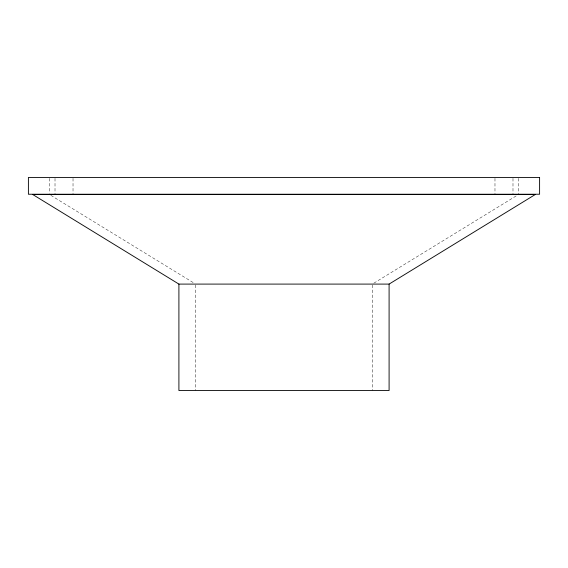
<?xml version="1.0" encoding="UTF-8"?>
<svg xmlns="http://www.w3.org/2000/svg" width="568" height="568" viewBox="0 0 568 568"><rect width="100%" height="100%" fill="white"/><g stroke="black" fill="none" stroke-linecap="round" stroke-linejoin="round"><path stroke-width="0.43" stroke-dasharray="2.84 2.13" d="M373.843 283.169L517.143 195.349M50.857 195.349L194.157 283.169M518.648 178.359L518.648 194.235M512.989 178.359L512.989 194.235M494.976 178.359L494.976 194.235M372.338 284.98L372.338 390.521M195.662 284.98L195.662 390.521M73.023 178.359L73.023 194.235M55.011 178.359L55.011 194.235M49.352 178.359L49.352 193.354"/><path stroke-width="0.85" d="M389.094 284.092L535.411 194.426L32.589 194.426L178.906 284.092L389.094 284.092L389.094 390.521L178.906 390.521L178.906 284.092M539.6 177.479L28.4 177.479L28.4 194.235L539.6 194.235L539.6 177.479"/></g></svg>
